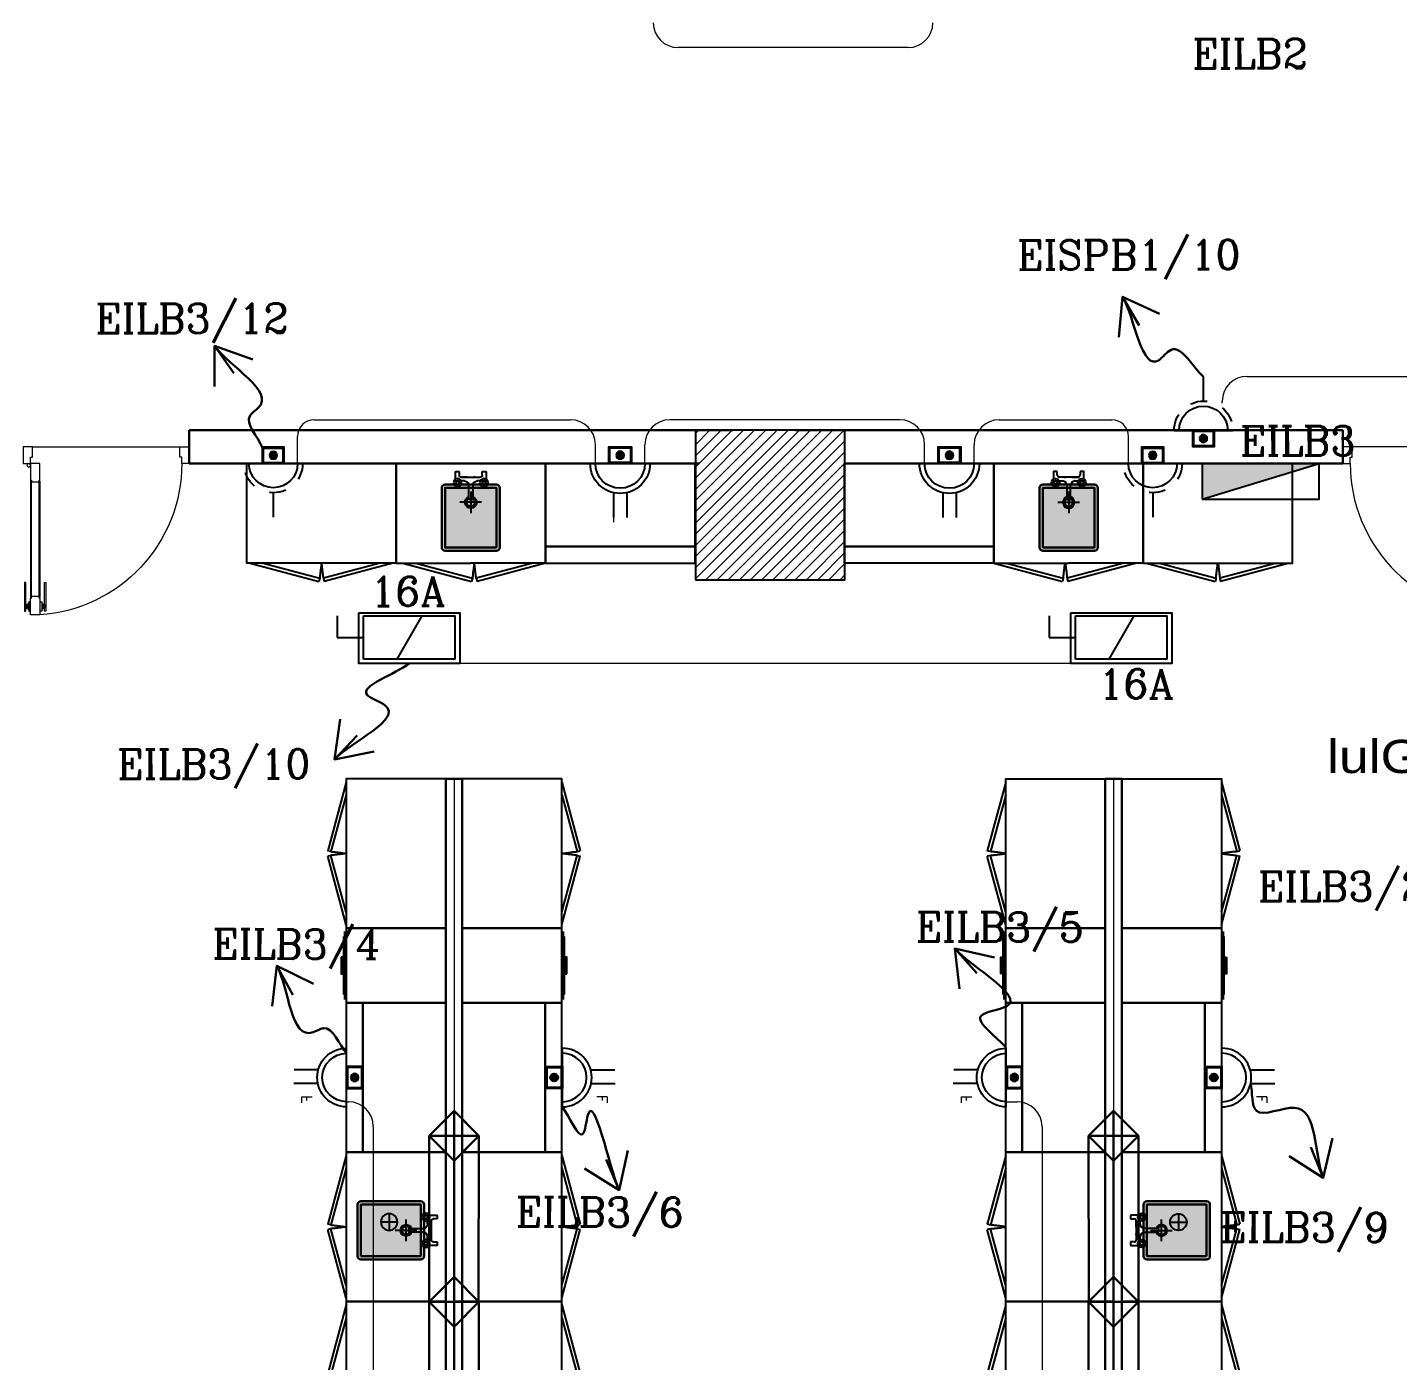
# Model space of a CAD drawing. Extents: x 1315 to 1416, y 473 to 837.
# Drawn here: x 1369.21 to 1377.47, y 519.91 to 527.94 of the extents above; entities that cross this region are included whole.
import ezdxf

# ---------------------------------------------------------------- set-up
doc = ezdxf.new("R2010")
doc.units = 0
doc.header["$MEASUREMENT"] = 0
doc.linetypes.add('ACAD_ISO02W100', pattern=[15, 12, -3])
doc.linetypes.add('DASHED', pattern=[19.05, 12.7, -6.35])
doc.layers.get('0').update_dxf_attribs({"color": 252, "linetype": 'CONTINUOUS', "lineweight": 30})
for name, color, linetype in [('-FUR', 252, 'CONTINUOUS'), ('E-SOCKETS', 6, 'CONTINUOUS'), ('E-WIRING', 3, 'CONTINUOUS'), ('ELE', 2, 'CONTINUOUS'), ('LAYER8', 252, 'CONTINUOUS'), ('SAN', 252, 'CONTINUOUS'), ('WIRING', 4, 'CONTINUOUS')]:
    doc.layers.add(name, color=color, linetype=linetype)
for name, color, linetype, lineweight in [('Column', 252, 'CONTINUOUS', 25), ('DOOR', 252, 'CONTINUOUS', 9), ('elev', 252, 'CONTINUOUS', 9), ('hatch', 252, 'CONTINUOUS', 9), ('text', 252, 'CONTINUOUS', 15), ('Wall', 252, 'CONTINUOUS', 30), ('WIRRING', 3, 'CONTINUOUS', 5)]:
    doc.layers.add(name, color=color, linetype=linetype, lineweight=lineweight)
doc.styles.add('ARIAL', font='arial.ttf')
doc.styles.add('E80', font='romanc.shx')
doc.styles.add('SOSA2', font='SOSA.shx', dxfattribs={"width": 0.8})
doc.dimstyles.new('DIM-100-IN', dxfattribs={"dimtxt": 0.22, "dimasz": 0.1, "dimexe": 0.15, "dimexo": 0.15, "dimgap": 0, "dimtad": 0, "dimrnd": 0.05, "dimzin": 1, "dimdsep": 46, "dimtxsty": 'ARIAL', "dimblk": 'DOT', "dimcen": 0.2, "dimclrd": 256, "dimclre": 256, "dimclrt": 23, "dimadec": 0, "dimazin": 0, "dimtfac": 1, "dimtmove": 2, "dimatfit": 2, "dimldrblk": 'OPEN90', "dimfxl": 0.15, "dimfxlon": 1, "dimtolj": 1, "dimtzin": 0, "dimlwe": -1, "dimarcsym": 0})

# ---------------------------------------------------------------- blocks, each defined once
blk = doc.blocks.new('d3')
at = {"layer": 'DOOR'}
for p, q in [((45.6622, -61.5054), (45.6622, -60.8055)), ((45.6672, -60.8055), (45.6672, -61.5054)), ((45.7138, -60.8055), (45.7138, -61.5054)), ((45.7188, -61.5054), (45.7188, -60.8055)), ((45.6738, -61.711), (46.5627, -61.711))]:
    blk.add_line(p, q, dxfattribs=at)
for points in [[(45.6343, -60.8945), (45.6263, -60.8945), (45.6263, -60.7222), (45.6343, -60.7222)], [(45.6461, -60.74), (45.6396, -60.74), (45.6396, -60.7602), (45.6461, -60.7602)], [(45.6672, -60.8), (45.6672, -60.8111), (45.7138, -60.8111), (45.7138, -60.8), (45.7183, -60.8), (45.7183, -60.7), (45.7183, -60.7), (45.6627, -60.7), (45.6627, -60.8)], [(45.7349, -60.74), (45.7414, -60.74), (45.7414, -60.7602), (45.7349, -60.7602)], [(45.7466, -60.8945), (45.7547, -60.8945), (45.7547, -60.7222), (45.7466, -60.7222)], [(45.6672, -61.511), (45.6672, -61.4999), (45.7138, -61.4999), (45.7138, -61.511), (45.7183, -61.511), (45.7183, -61.611), (45.7183, -61.611), (45.6627, -61.611), (45.6627, -61.511)], [(45.6183, -61.711), (45.6183, -61.611), (45.6627, -61.611), (45.6627, -61.6489), (45.6738, -61.6489), (45.6738, -61.711)], [(46.6183, -61.711), (46.6183, -61.611), (46.5737, -61.611), (46.5737, -61.6489), (46.5626, -61.6489), (46.5627, -61.711)]]:
    blk.add_lwpolyline(points, close=True, dxfattribs=at)
for points in [[(45.6343, -60.7403, -1), (45.6396, -60.7403), (45.6396, -60.7403), (45.6396, -60.7599), (45.6396, -60.7599, -1), (45.6343, -60.7599), (45.6343, -60.7599)], [(45.7466, -60.7403, 1), (45.7414, -60.7403), (45.7414, -60.7403), (45.7414, -60.7599), (45.7414, -60.7599, 1), (45.7466, -60.7599), (45.7466, -60.7599)], [(45.6672, -60.8105), (45.6672, -60.8105, -1), (45.6672, -60.8006)], [(45.7138, -60.8105), (45.7138, -60.8105, 1), (45.7138, -60.8006)], [(45.6672, -61.5005), (45.6672, -61.5005, 1), (45.6672, -61.5104)], [(45.7138, -61.5005), (45.7138, -61.5005, -1), (45.7138, -61.5104)]]:
    blk.add_lwpolyline(points, format="xyb", close=True, dxfattribs=at)
for points in [[(45.6516, -60.7674), (45.6461, -60.7674), (45.6461, -60.7329), (45.6516, -60.7329)], [(45.6627, -60.7778), (45.6516, -60.7778), (45.6516, -60.7222), (45.6627, -60.7222)], [(45.7183, -60.7778), (45.7294, -60.7778), (45.7294, -60.7222), (45.7183, -60.7222)], [(45.7294, -60.7674), (45.7349, -60.7674), (45.7349, -60.7329), (45.7294, -60.7329)]]:
    blk.add_lwpolyline(points, dxfattribs=at)
blk.add_circle((45.6516, -61.5999), 0.0111, dxfattribs=at)
blk.add_arc((45.6609, -61.611), 0.9128, 360, 86.39768, dxfattribs=at)
blk = doc.blocks.new('YY5Y5')
at = {"layer": 'SAN', "color": 1}
for p, q in [((433.83, 542.04), (433.83, 538.56)), ((435.73, 542.41), (434.2, 542.41)), ((435.73, 540.55), (435.73, 542.41)), ((446.18, 539.55), (436.73, 539.55)), ((443.04, 539.55), (446.16, 539.55)), ((447.16, 542.41), (447.16, 540.55)), ((448.69, 542.41), (447.16, 542.41)), ((449.07, 538.56), (449.07, 542.04)), ((434.16, 537.56), (433.7, 538.02)), ((434.16, 536.15), (433.7, 535.69)), ((435.58, 537.56), (436.04, 538.02)), ((435.58, 536.15), (436.04, 535.69)), ((436.72, 537.65), (438.25, 537.65)), ((440.5, 535.4), (440.5, 528.74)), ((442.4, 528.74), (442.4, 535.4)), ((444.65, 537.65), (446.18, 537.65)), ((447.32, 537.56), (446.86, 538.02)), ((447.32, 536.15), (446.86, 535.69)), ((448.74, 537.56), (449.2, 538.02)), ((448.74, 536.15), (449.2, 535.69)), ((440.87, 528.36), (442.03, 528.36))]:
    blk.add_line(p, q, dxfattribs=at)
at = {"layer": 'SAN', "color": 1, "linetype": 'Continuous'}
blk.add_line((439.23, 539.55), (439.86, 539.55), dxfattribs=at)
at = {"layer": 'SAN', "color": 2, "linetype": 'DASHED'}
for points in [[(441.45, 532.42), (441.45, 521.63)], [(436.06, 527.03), (446.84, 527.03)]]:
    blk.add_lwpolyline(points, dxfattribs=at)
at = {"layer": 'SAN', "color": 1}
for centre, radius in [((434.87, 536.85), 2), ((434.87, 536.85), 1), ((434.87, 536.85), 0.8), ((448.03, 536.85), 2), ((448.03, 536.85), 1), ((448.03, 536.85), 0.8)]:
    blk.add_circle(centre, radius, dxfattribs=at)
for centre, radius, start, end in [((434.2, 542.04), 0.375, 90, 180), ((436.73, 540.55), 1, 180, 270), ((446.16, 540.55), 1, 270, 0), ((448.69, 542.04), 0.375, 0, 90), ((438.25, 535.4), 2.25, 0, 90), ((444.65, 535.4), 2.25, 90, 180), ((441.45, 527.03), 2.86, 109.43194, 70.56806), ((441.45, 527.03), 2.08, 117.27647, 62.72353), ((440.87, 528.74), 0.375, 180, 270), ((442.03, 528.74), 0.375, 270, 360)]:
    blk.add_arc(centre, radius, start, end, dxfattribs=at)
blk = doc.blocks.new('fd')
at = {"layer": '-FUR'}
h = blk.add_hatch(color=254, dxfattribs=at)
h.paths.add_polyline_path([(1322.6636, 576.6994), (1322.3536, 576.6994), (1322.3536, 577.0594), (1322.6636, 577.0594)], flags=16)
edge = h.paths.add_edge_path()
edge.add_line((1322.6636, 576.6794), (1322.3536, 576.6794))
edge.add_arc((1322.3536, 576.6994), 0.02, 180, 270, ccw=False)
edge.add_line((1322.3336, 576.6994), (1322.3336, 577.0594))
edge.add_arc((1322.3536, 577.0594), 0.02, 90, 180, ccw=False)
edge.add_line((1322.3536, 577.0794), (1322.6636, 577.0794))
edge.add_arc((1322.6636, 577.0594), 0.02, 0, 90, ccw=False)
edge.add_line((1322.6836, 577.0594), (1322.6836, 576.6994))
edge.add_arc((1322.6636, 576.6994), 0.02, -90, 0, ccw=False)
blk.add_hatch(color=253, dxfattribs=at).paths.add_polyline_path([(1322.6636, 577.0594), (1322.6636, 576.6994), (1322.3536, 576.6994), (1322.3536, 577.0594)])
h = blk.add_hatch(color=251, dxfattribs=at)
h.paths.add_polyline_path([(1322.6337, 577.0294), (1322.6636, 577.0594), (1322.6636, 576.6994), (1322.6336, 576.7294)])
h.paths.add_polyline_path([(1322.6336, 576.7294), (1322.6636, 576.6994), (1322.3536, 576.6994), (1322.3836, 576.7294)])
h = blk.add_hatch(color=252, dxfattribs=at)
h.paths.add_polyline_path([(1322.3836, 577.0294), (1322.3536, 577.0594), (1322.6636, 577.0594), (1322.6337, 577.0294)])
h.paths.add_polyline_path([(1322.3836, 576.7294), (1322.3536, 576.6994), (1322.3536, 577.0594), (1322.3836, 577.0294)])
for p, q in [((1322.4784, 577.2056), (1322.0597, 577.2056)), ((1322.4784, 577.2056), (1322.9597, 577.2056)), ((1322.0597, 576.6056), (1322.5097, 576.6056)), ((1322.9597, 576.6056), (1322.5097, 576.6056))]:
    blk.add_line(p, q, dxfattribs=at)
at = {"layer": '-FUR', "linetype": 'ACAD_ISO02W100'}
for p, q in [((1322.0597, 577.2056), (1322.5097, 577.2056)), ((1322.9597, 577.2056), (1322.5097, 577.2056)), ((1322.0997, 576.6056), (1322.5133, 576.4948)), ((1322.177, 576.6056), (1322.5185, 576.5141)), ((1322.8824, 576.6056), (1322.541, 576.5141)), ((1322.9597, 576.6056), (1322.5462, 576.4948)), ((1322.5185, 576.5141), (1322.5133, 576.4948)), ((1322.541, 576.5141), (1322.5462, 576.4948))]:
    blk.add_line(p, q, dxfattribs=at)
for centre, start, end in [((1324.045, 576.3727), 171.26112, 174.70691), ((1321.0144, 576.3727), 5.29309, 8.73888)]:
    blk.add_arc(centre, 1.5331, start, end, dxfattribs=at)
for p, q in [((1322.0597, 577.2056), (1322.0597, 576.6056)), ((1322.9597, 577.2056), (1322.9597, 576.6056))]:
    blk.add_line(p, q)
blk.add_lwpolyline([(1322.6636, 576.6794), (1322.3536, 576.6794, -0.414214), (1322.3336, 576.6994), (1322.3336, 577.0594, -0.414214), (1322.3536, 577.0794), (1322.6636, 577.0794, -0.414214), (1322.6836, 577.0594), (1322.6836, 576.6994, -0.414214)], format="xyb", close=True)
blk.add_lwpolyline([(1322.6636, 576.6794), (1322.3536, 576.6794, -0.414214), (1322.3336, 576.6994), (1322.3336, 577.0594, -0.414214), (1322.3536, 577.0794), (1322.6636, 577.0794, -0.414214), (1322.6836, 577.0594), (1322.6836, 576.6994, -0.414214)], format="xyb", close=True)
blk.add_lwpolyline([(1322.6636, 576.6994), (1322.3536, 576.6994), (1322.3536, 577.0594), (1322.6636, 577.0594)], close=True)
at = {"extrusion": (0, 0, -1), "xscale": 0.0121000000000322, "yscale": 0.0121000000000322, "zscale": -0.0121}
blk.add_blockref('YY5Y5', (-1327.8502, 570.5947), dxfattribs=at)
blk = doc.blocks.new('juy')
blk.add_line((1322.9597, 577.2056), (1322.9597, 576.6056))
blk.add_blockref('fd', (0, 0))
blk = doc.blocks.new('5')
at = {"layer": '-FUR', "linetype": 'ACAD_ISO02W100'}
for p, q in [((41999.7885, -66320.4478), (42000.6885, -66320.4478)), ((41999.8085, -66321.0478), (42000.2221, -66321.1587)), ((41999.8858, -66321.0478), (42000.2273, -66321.1393)), ((42000.5913, -66321.0478), (42000.2498, -66321.1393)), ((42000.6685, -66321.0478), (42000.255, -66321.1587)), ((42000.2273, -66321.1393), (42000.2221, -66321.1587)), ((42000.2498, -66321.1393), (42000.255, -66321.1587))]:
    blk.add_line(p, q, dxfattribs=at)
at = {"layer": '-FUR'}
blk.add_lwpolyline([(41999.7885, -66320.4478), (42000.6885, -66320.4478), (42000.6885, -66321.0478), (41999.7885, -66321.0478)], close=True, dxfattribs=at)
at = {"layer": '-FUR', "linetype": 'ACAD_ISO02W100'}
for centre, start, end in [((42001.7538, -66321.2808), 171.26112, 174.70691), ((41998.7233, -66321.2808), 5.29309, 8.73888)]:
    blk.add_arc(centre, 1.5331, start, end, dxfattribs=at)
blk = doc.blocks.new('ba7es')
at = {"layer": '-FUR', "linetype": 'ACAD_ISO02W100'}
blk.add_line((1323.8895, 576.6578), (1322.9895, 576.6578), dxfattribs=at)
for p, q in [((1323.8895, 577.2578), (1322.9895, 577.2578)), ((1322.9895, 577.2578), (1322.9895, 576.6578)), ((1323.8895, 576.6578), (1323.8895, 577.2578)), ((1322.9895, 576.6578), (1322.9895, 576.7578)), ((1322.9895, 576.7578), (1323.8895, 576.7578))]:
    blk.add_line(p, q)
blk = doc.blocks.new('3')
at = {"layer": '-FUR', "linetype": 'ACAD_ISO02W100'}
blk.add_line((41990.0194, -66320.4802), (41990.4694, -66320.4802), dxfattribs=at)
at = {"layer": '-FUR'}
for p, q in [((41990.0394, -66321.0902), (41990.4494, -66321.0902)), ((41990.0694, -66321.0952), (41990.4194, -66321.0952))]:
    blk.add_line(p, q, dxfattribs=at)
blk.add_lwpolyline([(41990.0194, -66321.0802), (41990.4694, -66321.0802), (41990.4694, -66320.4802), (41990.0194, -66320.4802)], close=True, dxfattribs=at)
at = {"layer": '-FUR', "color": 1}
blk.add_lwpolyline([(41990.1944, -66321.1102), (41990.2944, -66321.1102), (41990.2944, -66321.1002), (41990.1944, -66321.1002)], close=True, dxfattribs=at)
blk = doc.blocks.new('vfd')
at = {"layer": '-FUR'}
h = blk.add_hatch(color=254, dxfattribs=at)
h.paths.add_polyline_path([(1316.635, 565.8296), (1316.635, 566.1396), (1316.275, 566.1396), (1316.275, 565.8296)], flags=16)
edge = h.paths.add_edge_path()
edge.add_line((1316.655, 565.8296), (1316.655, 566.1396))
edge.add_ellipse((1316.635, 566.1396), major_axis=(-0.0141, -0.0141), ratio=1, start_angle=135, end_angle=225)
edge.add_line((1316.635, 566.1596), (1316.275, 566.1596))
edge.add_ellipse((1316.275, 566.1396), major_axis=(-0.0141, -0.0141), ratio=1, start_angle=225, end_angle=315)
edge.add_line((1316.255, 566.1396), (1316.255, 565.8296))
edge.add_ellipse((1316.275, 565.8296), major_axis=(0.0141, -0.0141), ratio=1, start_angle=225, end_angle=315)
edge.add_line((1316.275, 565.8096), (1316.635, 565.8096))
edge.add_ellipse((1316.635, 565.8296), major_axis=(0.0141, -0.0141), ratio=1, start_angle=-45, end_angle=45)
blk.add_hatch(color=253, dxfattribs=at).paths.add_polyline_path([(1316.275, 565.8296), (1316.635, 565.8296), (1316.635, 566.1396), (1316.275, 566.1396)])
h = blk.add_hatch(color=251, dxfattribs=at)
h.paths.add_polyline_path([(1316.305, 565.8596), (1316.275, 565.8296), (1316.635, 565.8296), (1316.605, 565.8596)])
h.paths.add_polyline_path([(1316.605, 565.8596), (1316.635, 565.8296), (1316.635, 566.1396), (1316.605, 566.1096)])
h = blk.add_hatch(color=252, dxfattribs=at)
h.paths.add_polyline_path([(1316.305, 566.1096), (1316.275, 566.1396), (1316.275, 565.8296), (1316.305, 565.8596)])
h.paths.add_polyline_path([(1316.605, 566.1096), (1316.635, 566.1396), (1316.275, 566.1396), (1316.305, 566.1096)])
blk.add_lwpolyline([(1316.655, 565.8296), (1316.655, 566.1396, 0.414214), (1316.635, 566.1596), (1316.275, 566.1596, 0.414214), (1316.255, 566.1396), (1316.255, 565.8296, 0.414214), (1316.275, 565.8096), (1316.635, 565.8096, 0.414214)], format="xyb", close=True)
blk.add_lwpolyline([(1316.655, 565.8296), (1316.655, 566.1396, 0.414214), (1316.635, 566.1596), (1316.275, 566.1596, 0.414214), (1316.255, 566.1396), (1316.255, 565.8296, 0.414214), (1316.275, 565.8096), (1316.635, 565.8096, 0.414214)], format="xyb", close=True)
blk.add_lwpolyline([(1316.635, 565.8296), (1316.635, 566.1396), (1316.275, 566.1396), (1316.275, 565.8296)], close=True)
at = {"layer": 'LAYER8'}
for p, q in [((1316.415, 566.0346), (1316.515, 566.0346)), ((1316.465, 566.0846), (1316.465, 565.9846))]:
    blk.add_line(p, q, dxfattribs=at)
blk.add_circle((1316.465, 566.0346), 0.05, dxfattribs=at)
at = {"xscale": 0.0121, "yscale": 0.0121, "zscale": 0.0121, "rotation": 89.99999999999997}
blk.add_blockref('YY5Y5', (1322.7397, 560.6431), dxfattribs=at)
blk = doc.blocks.new('LAB 2')
h = blk.add_hatch(color=251)
h.set_gradient(color1=(255, 191, 127), color2=(255, 181, 107), one_color=1, tint=0.71)
edge = h.paths.add_edge_path(flags=16)
edge.add_line((998.1443, 453.3707), (998.4543, 453.3707))
edge.add_arc((998.4543, 453.3907), 0.02, 270, 360)
edge.add_line((998.4743, 453.3907), (998.4743, 453.7507))
edge.add_arc((998.4543, 453.7507), 0.02, 360, 450)
edge.add_line((998.4543, 453.7707), (998.1443, 453.7707))
edge.add_arc((998.1443, 453.7507), 0.02, 450, 540)
edge.add_line((998.1243, 453.7507), (998.1243, 453.3907))
edge.add_arc((998.1443, 453.3907), 0.02, 540, 630)
edge = h.paths.add_edge_path()
edge.add_arc((998.3789, 453.7819), 0.0242, 180, 540, ccw=False)
edge = h.paths.add_edge_path(flags=16)
edge.add_arc((998.3789, 453.7819), 0.0121, 180, 540, ccw=False)
edge = h.paths.add_edge_path(flags=16)
edge.add_arc((998.3789, 453.7819), 0.00968, 180, 540, ccw=False)
edge = h.paths.add_edge_path(flags=16)
edge.add_line((998.3875, 453.7733), (998.393, 453.7678))
edge = h.paths.add_edge_path(flags=16)
edge.add_line((998.3875, 453.7904), (998.393, 453.796))
edge = h.paths.add_edge_path(flags=16)
edge.add_line((998.3704, 453.7733), (998.3648, 453.7678))
edge = h.paths.add_edge_path(flags=16)
edge.add_line((998.3704, 453.7904), (998.3648, 453.796))
h = blk.add_hatch(color=251)
h.set_gradient(color1=(255, 191, 127), color2=(255, 181, 107), one_color=1, tint=0.71)
edge = h.paths.add_edge_path(flags=16)
edge.add_line((998.1443, 453.3707), (998.4543, 453.3707))
edge.add_arc((998.4543, 453.3907), 0.02, 270, 360)
edge.add_line((998.4743, 453.3907), (998.4743, 453.7507))
edge.add_arc((998.4543, 453.7507), 0.02, 360, 450)
edge.add_line((998.4543, 453.7707), (998.1443, 453.7707))
edge.add_arc((998.1443, 453.7507), 0.02, 450, 540)
edge.add_line((998.1243, 453.7507), (998.1243, 453.3907))
edge.add_arc((998.1443, 453.3907), 0.02, 540, 630)
edge = h.paths.add_edge_path()
edge.add_arc((998.2197, 453.7819), 0.0242, 180, 540, ccw=False)
edge = h.paths.add_edge_path(flags=16)
edge.add_arc((998.2197, 453.7819), 0.0121, 180, 540, ccw=False)
edge = h.paths.add_edge_path(flags=16)
edge.add_arc((998.2197, 453.7819), 0.00968, 180, 540, ccw=False)
edge = h.paths.add_edge_path(flags=16)
edge.add_line((998.2282, 453.7733), (998.2338, 453.7678))
edge = h.paths.add_edge_path(flags=16)
edge.add_line((998.2282, 453.7904), (998.2338, 453.796))
edge = h.paths.add_edge_path(flags=16)
edge.add_line((998.2111, 453.7733), (998.2056, 453.7678))
edge = h.paths.add_edge_path(flags=16)
edge.add_line((998.2111, 453.7904), (998.2056, 453.796))
h = blk.add_hatch(color=251)
h.set_gradient(color1=(255, 191, 127), color2=(255, 181, 107), one_color=1, tint=0.71)
h.paths.add_polyline_path([(998.1443, 453.3907), (998.4543, 453.3907), (998.4543, 453.7507), (998.1443, 453.7507)], flags=0)
edge = h.paths.add_edge_path(flags=17)
edge.add_line((998.1443, 453.3707), (998.4543, 453.3707))
edge.add_arc((998.4543, 453.3907), 0.02, 270, 360)
edge.add_line((998.4743, 453.3907), (998.4743, 453.7507))
edge.add_arc((998.4543, 453.7507), 0.02, 360, 450)
edge.add_line((998.4543, 453.7707), (998.1443, 453.7707))
edge.add_arc((998.1443, 453.7507), 0.02, 450, 540)
edge.add_line((998.1243, 453.7507), (998.1243, 453.3907))
edge.add_arc((998.1443, 453.3907), 0.02, 540, 630)
edge = h.paths.add_edge_path(flags=0)
edge.add_line((998.3108, 453.6836), (998.3108, 453.7643))
edge = h.paths.add_edge_path(flags=0)
edge.add_line((998.2878, 453.7643), (998.2878, 453.6836))
edge = h.paths.add_edge_path(flags=0)
edge.add_line((998.2993, 453.7282), (998.2993, 453.5977))
edge = h.paths.add_edge_path(flags=0)
edge.add_line((998.234, 453.663), (998.3646, 453.663))
edge = h.paths.add_edge_path(flags=0)
edge.add_arc((998.2993, 453.663), 0.0346, 109.43194, 430.56806, ccw=False)
edge = h.paths.add_edge_path(flags=0)
edge.add_arc((998.2993, 453.663), 0.0251, 117.27647, 422.72353, ccw=False)
edge = h.paths.add_edge_path(flags=0)
edge.add_arc((998.3063, 453.6836), 0.00454, 270, 360, ccw=False)
edge = h.paths.add_edge_path(flags=0)
edge.add_arc((998.2923, 453.6836), 0.00454, 180, 270, ccw=False)
edge = h.paths.add_edge_path(flags=0)
edge.add_line((998.2923, 453.6791), (998.3063, 453.6791))
edge = h.paths.add_edge_path(flags=16)
edge.add_arc((998.3789, 453.7819), 0.0121, 180, 540, ccw=False)
edge = h.paths.add_edge_path(flags=16)
edge.add_line((998.2282, 453.7733), (998.2338, 453.7678))
edge = h.paths.add_edge_path(flags=16)
edge.add_line((998.2111, 453.7733), (998.2056, 453.7678))
edge = h.paths.add_edge_path(flags=16)
edge.add_line((998.3875, 453.7733), (998.393, 453.7678))
edge = h.paths.add_edge_path(flags=16)
edge.add_line((998.3704, 453.7733), (998.3648, 453.7678))
h = blk.add_hatch(color=251)
h.set_gradient(color1=(255, 191, 127), color2=(255, 181, 107), one_color=1, tint=0.71)
edge = h.paths.add_edge_path(flags=17)
edge.add_line((998.1443, 453.3707), (998.4543, 453.3707))
edge.add_arc((998.4543, 453.3907), 0.02, 270, 360)
edge.add_line((998.4743, 453.3907), (998.4743, 453.7507))
edge.add_arc((998.4543, 453.7507), 0.02, 360, 450)
edge.add_line((998.4543, 453.7707), (998.1443, 453.7707))
edge.add_arc((998.1443, 453.7507), 0.02, 450, 540)
edge.add_line((998.1243, 453.7507), (998.1243, 453.3907))
edge.add_arc((998.1443, 453.3907), 0.02, 540, 630)
h.paths.add_polyline_path([(998.1443, 453.3907), (998.4543, 453.3907), (998.4543, 453.7507), (998.1443, 453.7507)], flags=0)
edge = h.paths.add_edge_path(flags=0)
edge.add_line((998.3108, 453.6836), (998.3108, 453.7643))
edge = h.paths.add_edge_path(flags=0)
edge.add_line((998.2878, 453.7643), (998.2878, 453.6836))
edge = h.paths.add_edge_path(flags=0)
edge.add_line((998.2993, 453.7282), (998.2993, 453.5977))
edge = h.paths.add_edge_path(flags=0)
edge.add_line((998.234, 453.663), (998.3646, 453.663))
edge = h.paths.add_edge_path(flags=0)
edge.add_arc((998.2993, 453.663), 0.0346, 109.43194, 430.56806, ccw=False)
edge = h.paths.add_edge_path(flags=0)
edge.add_arc((998.2993, 453.663), 0.0251, 117.27647, 422.72353, ccw=False)
edge = h.paths.add_edge_path(flags=0)
edge.add_arc((998.3063, 453.6836), 0.00454, 270, 360, ccw=False)
edge = h.paths.add_edge_path(flags=0)
edge.add_arc((998.2923, 453.6836), 0.00454, 180, 270, ccw=False)
edge = h.paths.add_edge_path(flags=0)
edge.add_line((998.2923, 453.6791), (998.3063, 453.6791))
edge = h.paths.add_edge_path(flags=16)
edge.add_arc((998.3789, 453.7819), 0.0121, 180, 540, ccw=False)
edge = h.paths.add_edge_path(flags=16)
edge.add_line((998.2282, 453.7733), (998.2338, 453.7678))
edge = h.paths.add_edge_path(flags=16)
edge.add_line((998.2111, 453.7733), (998.2056, 453.7678))
edge = h.paths.add_edge_path(flags=16)
edge.add_line((998.3875, 453.7733), (998.393, 453.7678))
edge = h.paths.add_edge_path(flags=16)
edge.add_line((998.3704, 453.7733), (998.3648, 453.7678))
h = blk.add_hatch(color=251)
h.set_gradient(color1=(255, 191, 127), color2=(255, 181, 107), one_color=1, tint=0.71)
edge = h.paths.add_edge_path(flags=16)
edge.add_line((998.1443, 453.3707), (998.4543, 453.3707))
edge.add_arc((998.4543, 453.3907), 0.02, 270, 360)
edge.add_line((998.4743, 453.3907), (998.4743, 453.7507))
edge.add_arc((998.4543, 453.7507), 0.02, 360, 450)
edge.add_line((998.4543, 453.7707), (998.1443, 453.7707))
edge.add_arc((998.1443, 453.7507), 0.02, 450, 540)
edge.add_line((998.1243, 453.7507), (998.1243, 453.3907))
edge.add_arc((998.1443, 453.3907), 0.02, 540, 630)
h.paths.add_polyline_path([(998.1443, 453.3907), (998.4543, 453.3907), (998.4543, 453.7507), (998.1443, 453.7507)], flags=0)
edge = h.paths.add_edge_path(flags=17)
edge.add_line((998.1443, 453.3707), (998.4543, 453.3707))
edge.add_arc((998.4543, 453.3907), 0.02, 270, 360)
edge.add_line((998.4743, 453.3907), (998.4743, 453.7507))
edge.add_arc((998.4543, 453.7507), 0.02, 360, 450)
edge.add_line((998.4543, 453.7707), (998.1443, 453.7707))
edge.add_arc((998.1443, 453.7507), 0.02, 450, 540)
edge.add_line((998.1243, 453.7507), (998.1243, 453.3907))
edge.add_arc((998.1443, 453.3907), 0.02, 540, 630)
edge = h.paths.add_edge_path(flags=0)
edge.add_line((998.3108, 453.6836), (998.3108, 453.7643))
edge = h.paths.add_edge_path(flags=0)
edge.add_line((998.2878, 453.7643), (998.2878, 453.6836))
edge = h.paths.add_edge_path(flags=0)
edge.add_line((998.2993, 453.7282), (998.2993, 453.5977))
edge = h.paths.add_edge_path(flags=0)
edge.add_line((998.234, 453.663), (998.3646, 453.663))
edge = h.paths.add_edge_path(flags=0)
edge.add_arc((998.2993, 453.663), 0.0346, 109.43194, 430.56806, ccw=False)
edge = h.paths.add_edge_path(flags=0)
edge.add_arc((998.2993, 453.663), 0.0251, 117.27647, 422.72353, ccw=False)
edge = h.paths.add_edge_path(flags=0)
edge.add_arc((998.3063, 453.6836), 0.00454, 270, 360, ccw=False)
edge = h.paths.add_edge_path(flags=0)
edge.add_arc((998.2923, 453.6836), 0.00454, 180, 270, ccw=False)
edge = h.paths.add_edge_path(flags=0)
edge.add_line((998.2923, 453.6791), (998.3063, 453.6791))
edge = h.paths.add_edge_path(flags=16)
edge.add_arc((998.2197, 453.7819), 0.0121, 180, 540, ccw=False)
edge = h.paths.add_edge_path(flags=16)
edge.add_arc((998.3789, 453.7819), 0.0121, 180, 540, ccw=False)
edge = h.paths.add_edge_path(flags=16)
edge.add_line((998.2282, 453.7733), (998.2338, 453.7678))
edge = h.paths.add_edge_path(flags=16)
edge.add_line((998.2111, 453.7733), (998.2056, 453.7678))
edge = h.paths.add_edge_path(flags=16)
edge.add_line((998.3875, 453.7733), (998.393, 453.7678))
edge = h.paths.add_edge_path(flags=16)
edge.add_line((998.3704, 453.7733), (998.3648, 453.7678))
h = blk.add_hatch(color=251)
h.set_gradient(color1=(255, 191, 127), color2=(255, 181, 107), one_color=1, tint=0.71)
edge = h.paths.add_edge_path(flags=16)
edge.add_line((998.1443, 453.3707), (998.4543, 453.3707))
edge.add_arc((998.4543, 453.3907), 0.02, 270, 360)
edge.add_line((998.4743, 453.3907), (998.4743, 453.7507))
edge.add_arc((998.4543, 453.7507), 0.02, 360, 450)
edge.add_line((998.4543, 453.7707), (998.1443, 453.7707))
edge.add_arc((998.1443, 453.7507), 0.02, 450, 540)
edge.add_line((998.1243, 453.7507), (998.1243, 453.3907))
edge.add_arc((998.1443, 453.3907), 0.02, 540, 630)
edge = h.paths.add_edge_path(flags=0)
edge.add_line((998.3108, 453.6836), (998.3108, 453.7643))
edge = h.paths.add_edge_path()
edge.add_arc((998.338, 453.7643), 0.0272, 450, 540, ccw=False)
h = blk.add_hatch(color=251)
h.set_gradient(color1=(255, 191, 127), color2=(255, 181, 107), one_color=1, tint=0.71)
edge = h.paths.add_edge_path(flags=16)
edge.add_line((998.1443, 453.3707), (998.4543, 453.3707))
edge.add_arc((998.4543, 453.3907), 0.02, 270, 360)
edge.add_line((998.4743, 453.3907), (998.4743, 453.7507))
edge.add_arc((998.4543, 453.7507), 0.02, 360, 450)
edge.add_line((998.4543, 453.7707), (998.1443, 453.7707))
edge.add_arc((998.1443, 453.7507), 0.02, 450, 540)
edge.add_line((998.1243, 453.7507), (998.1243, 453.3907))
edge.add_arc((998.1443, 453.3907), 0.02, 540, 630)
edge = h.paths.add_edge_path(flags=0)
edge.add_line((998.2878, 453.7643), (998.2878, 453.6836))
edge = h.paths.add_edge_path()
edge.add_arc((998.2605, 453.7643), 0.0272, 360, 450, ccw=False)
at = {"color": 251}
for p, q in [((994.5461, 451.9968), (994.6461, 451.9968)), ((994.5461, 451.9968), (994.5461, 447.3948)), ((994.6461, 447.3952), (994.6461, 451.9968)), ((998.6199, 451.9968), (998.5199, 451.9968)), ((998.5199, 447.3952), (998.5199, 451.9968)), ((998.6199, 451.9968), (998.6199, 447.3948)), ((994.5963, 449.995), (994.4463, 449.845)), ((994.5963, 449.995), (994.4463, 449.845)), ((994.7463, 449.845), (994.5963, 449.995)), ((994.5963, 449.845), (994.5963, 449.995)), ((994.7463, 449.845), (994.5963, 449.995)), ((998.4196, 449.845), (998.5696, 449.995)), ((998.4196, 449.845), (998.5696, 449.995)), ((998.5696, 449.995), (998.7196, 449.845)), ((998.5696, 449.845), (998.5696, 449.995)), ((998.5696, 449.995), (998.7196, 449.845)), ((994.4463, 449.845), (994.5461, 449.9448)), ((994.6461, 449.9452), (994.7463, 449.845)), ((998.5199, 449.9452), (998.4196, 449.845)), ((998.7196, 449.845), (998.6199, 449.9448)), ((994.4463, 449.845), (994.7463, 449.845)), ((994.5963, 449.695), (994.4463, 449.845)), ((994.4463, 449.845), (994.7463, 449.845)), ((994.5963, 449.845), (994.4463, 449.845)), ((994.4463, 449.845), (994.5963, 449.845)), ((994.4463, 449.845), (994.7463, 449.845)), ((994.5963, 449.695), (994.4463, 449.845)), ((994.4463, 448.845), (994.4463, 449.845)), ((994.4463, 449.845), (994.7463, 449.845)), ((994.5461, 449.7452), (994.4463, 449.845)), ((994.7463, 449.845), (994.5963, 449.695)), ((994.5963, 448.995), (994.5963, 449.845)), ((994.5963, 449.845), (994.7463, 449.845)), ((994.5963, 449.845), (994.5963, 449.695)), ((994.7463, 449.845), (994.5963, 449.695)), ((994.6481, 449.7468), (994.7463, 449.845)), ((994.7463, 449.845), (994.7445, 448.8468)), ((998.7196, 449.845), (998.4196, 449.845)), ((998.7196, 449.845), (998.4196, 449.845)), ((998.4196, 449.845), (998.5696, 449.695)), ((998.5696, 449.845), (998.4196, 449.845)), ((998.7196, 449.845), (998.4196, 449.845)), ((998.4196, 449.845), (998.5696, 449.695)), ((998.7196, 449.845), (998.4196, 449.845)), ((998.4196, 449.845), (998.4214, 448.8468)), ((998.5179, 449.7468), (998.4196, 449.845)), ((998.5696, 449.695), (998.7196, 449.845)), ((998.5696, 448.995), (998.5696, 449.845)), ((998.5696, 449.845), (998.7196, 449.845)), ((998.7196, 449.845), (998.5696, 449.845)), ((998.5696, 449.845), (998.5696, 449.695)), ((998.5696, 449.695), (998.7196, 449.845)), ((998.6199, 449.7452), (998.7196, 449.845)), ((998.7196, 448.845), (998.7196, 449.845)), ((994.5963, 448.995), (994.4463, 448.845)), ((994.5963, 448.845), (994.5963, 448.995)), ((994.7463, 448.845), (994.5963, 448.995)), ((998.4196, 448.845), (998.5696, 448.995)), ((998.5696, 448.845), (998.5696, 448.995)), ((998.5696, 448.995), (998.7196, 448.845)), ((994.7463, 448.845), (994.4463, 448.845)), ((994.5963, 448.695), (994.4463, 448.845)), ((994.4463, 448.845), (994.7463, 448.845)), ((994.4463, 447.295), (994.4463, 448.845)), ((994.6461, 448.8468), (994.5961, 448.8468)), ((994.5963, 448.845), (994.5963, 448.695)), ((994.5963, 448.695), (994.7463, 448.845)), ((994.5963, 448.845), (994.5963, 447.145)), ((994.7463, 448.845), (994.7463, 447.295)), ((998.4196, 448.845), (998.7196, 448.845)), ((998.5696, 448.695), (998.4196, 448.845)), ((998.7196, 448.845), (998.4196, 448.845)), ((998.4196, 448.845), (998.4196, 447.295)), ((998.5199, 448.8468), (998.5699, 448.8468)), ((998.5696, 448.845), (998.5696, 448.695)), ((998.5696, 448.695), (998.7196, 448.845)), ((998.5696, 448.845), (998.5696, 447.145)), ((998.7196, 447.295), (998.7196, 448.845))]:
    blk.add_line(p, q, dxfattribs=at)
at = {"layer": 'elev', "color": 251, "linetype": 'Continuous'}
for p, q in [((994.0361, 451.9968), (995.1561, 451.9968)), ((994.5961, 451.9968), (994.5961, 446.3787)), ((999.1299, 451.9968), (998.0099, 451.9968)), ((998.5699, 451.9968), (998.5699, 446.3787))]:
    blk.add_line(p, q, dxfattribs=at)
at = {"color": 251}
for name, p in [('juy', (-327.8115, -123.3088)), ('ba7es', (-326.0413, -123.361)), ('vfd', (-317.5045, -116.7088))]:
    blk.add_blockref(name, p, dxfattribs=at)
at = {"color": 251, "xscale": -1}
for name, p in [('ba7es', (2319.0377, -123.361)), ('juy', (2320.8079, -123.3088)), ('vfd', (2310.6705, -116.7088))]:
    blk.add_blockref(name, p, dxfattribs=at)
for p, rotation in [((417.2883, -873.2427), 270), ((1571.9039, 1773.6363), 90)]:
    blk.add_blockref('ba7es', p, dxfattribs=dict(at, rotation=rotation))
at = {"color": 251}
for p, rotation in [((421.2621, 1773.6363), 270), ((1575.8777, -873.2427), 90)]:
    blk.add_blockref('ba7es', p, dxfattribs=dict(at, rotation=rotation))
at = {"layer": 'Wall', "color": 251, "lineweight": 20}
blk.add_blockref('5', (-41006.4403, 66774.3446), dxfattribs=at)
at = {"layer": 'Wall', "color": 251, "lineweight": 20, "xscale": -1}
blk.add_blockref('5', (42999.4368, 66774.3446), dxfattribs=at)
for name, p, rotation in [('5', (67314.9939, -41548.6917), 270), ('5', (-65325.8018, 42451.7853), 90), ('3', (67319.0001, -41539.3726), 270), ('3', (-65321.8603, 42441.1162), 90), ('5', (67314.9939, -41550.9417), 270), ('5', (-65325.8018, 42449.5353), 90), ('5', (67314.9939, -41551.8417), 270), ('5', (-65325.8018, 42448.6353), 90)]:
    blk.add_blockref(name, p, dxfattribs=dict(at, rotation=rotation))
at = {"layer": 'Wall', "color": 251, "lineweight": 20}
for name, p, rotation in [('5', (67318.9677, 42451.7853), 270), ('5', (-65321.828, -41548.6917), 90), ('3', (67315.0263, 42441.1162), 270), ('3', (-65325.8341, -41539.3726), 90), ('5', (67318.9677, 42449.5353), 270), ('5', (-65321.828, -41550.9417), 90), ('5', (67318.9677, 42448.6353), 270), ('5', (-65321.828, -41551.8417), 90)]:
    blk.add_blockref(name, p, dxfattribs=dict(at, rotation=rotation))
blk = doc.blocks.new('_Dot')
at = {"color": 0, "linetype": 'ByBlock', "lineweight": -2}
blk.add_line((-0.5, 0), (-1, 0), dxfattribs=at)
at = {"color": 0, "linetype": 'ByBlock', "const_width": 0.5}
blk.add_lwpolyline([(-0.25, 0, 1), (0.25, 0, 1)], format="xyb", close=True, dxfattribs=at)
blk = doc.blocks.new('220v wp')
at = {"layer": 'E-SOCKETS'}
blk.add_hatch(color=2, dxfattribs=at).paths.add_polyline_path([(384917, 119867, 1), (384851, 119867, 1)])
at = {"layer": 'E-SOCKETS', "color": 2}
for p, q in [((384884, 120186), (384884, 120393)), ((385134, 119936), (384634, 119936)), ((385126, 119936), (384642, 119936))]:
    blk.add_line(p, q, dxfattribs=at)
for points in [[(384789, 119936), (384978, 119936), (384978, 119798), (384789, 119798)], [(384798, 119927), (384969, 119927), (384969, 119807), (384798, 119807)]]:
    blk.add_lwpolyline(points, close=True, dxfattribs=at)
blk.add_circle((384884, 119867), 33.1, dxfattribs=at)
at = {"layer": 'E-SOCKETS', "color": 7, "linetype": 'DASHED'}
blk.add_arc((384884, 119936), 250, 0, 180, dxfattribs=at)
at = {"layer": 'E-SOCKETS', "color": 2}
blk.add_arc((384884, 119936), 207, 0, 180, dxfattribs=at)
blk = doc.blocks.new('0PB')
at = {"layer": 'ELE'}
blk.add_hatch(color=256, dxfattribs=at).paths.add_polyline_path([(0.3, -0.075), (0.3, 0.1081), (-0.3, -0.075)])
at = {"layer": 'ELE', "color": 5}
blk.add_line((0.3, 0.1081), (-0.3, -0.075), dxfattribs=at)
at = {"layer": 'ELE', "color": 1}
blk.add_lwpolyline([(0.3, 0.1081), (-0.3, 0.1081), (-0.3, -0.075), (0.3, -0.075)], close=True, dxfattribs=at)
blk = doc.blocks.new('LOAD BREAK SWITCH IP')
at = {"layer": 'E-SOCKETS', "color": 6}
for p, q in [((1958.3192, -128.1367), (1958.3192, -128.2674)), ((1958.4787, -128.1367), (1959.0313, -128.1367)), ((1958.4787, -128.3981), (1958.4787, -128.1367)), ((1959.0313, -128.3981), (1959.0313, -128.1367)), ((1958.3192, -128.2674), (1958.4787, -128.2674)), ((1959.0313, -128.3981), (1958.4787, -128.3981))]:
    blk.add_line(p, q, dxfattribs=at)
at = {"layer": 'E-SOCKETS', "color": 3}
blk.add_line((1958.8305, -128.1367), (1958.6795, -128.3981), dxfattribs=at)
at = {"layer": 'E-SOCKETS', "color": 7}
blk.add_lwpolyline([(1958.4509, -128.118), (1959.0586, -128.118), (1959.0586, -128.4243), (1958.4509, -128.4243)], close=True, dxfattribs=at)
blk = doc.blocks.new('DOPLEX SOCKET WP')
at = {"layer": 'E-SOCKETS'}
blk.add_hatch(color=2, dxfattribs=at).paths.add_polyline_path([(48.2533, -124.2906, -1), (48.301, -124.2906, -1)])
at = {"layer": 'E-SOCKETS', "color": 2}
for p, q in [((48.2373, -124.0647), (48.2373, -123.9156)), ((48.3173, -124.0647), (48.3173, -123.9156)), ((48.0968, -124.2406), (48.4575, -124.2406)), ((48.1027, -124.2406), (48.4515, -124.2406))]:
    blk.add_line(p, q, dxfattribs=at)
for points in [[(48.3454, -124.2406), (48.2089, -124.2406), (48.2089, -124.3406), (48.3454, -124.3406)], [(48.3388, -124.2471), (48.2154, -124.2471), (48.2154, -124.3341), (48.3388, -124.3341)]]:
    blk.add_lwpolyline(points, close=True, dxfattribs=at)
blk.add_circle((48.2771, -124.2906), 0.0239, dxfattribs=at)
at = {"layer": 'E-SOCKETS', "color": 7, "linetype": 'DASHED'}
blk.add_arc((48.2771, -124.2406), 0.1804, 0, 180, dxfattribs=at)
at = {"layer": 'E-SOCKETS', "color": 2}
blk.add_arc((48.2771, -124.2406), 0.1491, 0, 180, dxfattribs=at)
blk = doc.blocks.new('DOUBLEX SOCKET FLOOR MOUNTED')
at = {"layer": 'E-SOCKETS'}
blk.add_hatch(color=2, dxfattribs=at).paths.add_polyline_path([(-93.2312, -55.9052, 1), (-93.278, -55.9052, 1)])
at = {"layer": 'E-SOCKETS', "color": 2}
for p, q in [((-93.3011, -55.6865), (-93.3011, -55.5404)), ((-93.2194, -55.6838), (-93.2194, -55.5377)), ((-93.0778, -55.8562), (-93.4313, -55.8562))]:
    blk.add_line(p, q, dxfattribs=at)
for points in [[(-93.3214, -55.8562), (-93.1877, -55.8562), (-93.1877, -55.9542), (-93.3214, -55.9542)], [(-93.315, -55.8626), (-93.1941, -55.8626), (-93.1941, -55.9478), (-93.315, -55.9478)]]:
    blk.add_lwpolyline(points, close=True, dxfattribs=at)
blk.add_circle((-93.2546, -55.9052), 0.0234, dxfattribs=at)
at = {"layer": 'E-SOCKETS', "color": 7, "linetype": 'DASHED'}
blk.add_arc((-93.2546, -55.8562), 0.1767, 0, 180, dxfattribs=at)
at = {"layer": 'E-SOCKETS', "color": 2}
blk.add_arc((-93.2546, -55.8562), 0.1461, 0, 180, dxfattribs=at)
at = {"layer": 'WIRING', "color": 1, "extrusion": (5.9614e-05, -0.021173, 0.999776), "style": 'E80'}
blk.add_text('F', height=0.063, dxfattribs=at).set_placement((-93.3047, -55.3736, 1.1727))

msp = doc.modelspace()

# ---------------------------------------------------------------- hatches: boundary and pattern name
at = {"layer": 'hatch'}
h = msp.add_hatch(dxfattribs=at)
h.set_pattern_fill('ANSI31', color=256, scale=0.015, style=0)
h.set_pattern_definition([(45, (1600.66848, 202.39049), (-0.0336759605, 0.0336759605), [])])
h.paths.add_polyline_path([(1373.2363, 524.6126), (1374.1363, 524.6126), (1374.1363, 525.5126), (1373.2363, 525.5126)])

# ---------------------------------------------------------------- linework, layer by layer
at = {"layer": 'Column'}
msp.add_lwpolyline([(1373.2363, 524.6126), (1374.1363, 524.6126), (1374.1363, 525.5126), (1373.2363, 525.5126)], close=True, dxfattribs=at)
at = {"layer": 'Wall', "linetype": 'Continuous'}
for p, q in [((1373.4613, 525.5126), (1370.1863, 525.5126)), ((1370.1863, 525.3126), (1370.1863, 525.5126)), ((1373.8363, 525.5126), (1377.1363, 525.5126)), ((1377.1363, 525.3126), (1377.1363, 525.5126)), ((1373.258, 525.3126), (1370.1863, 525.3126)), ((1374.1336, 525.3126), (1377.1363, 525.3126))]:
    msp.add_line(p, q, dxfattribs=at)
at = {"layer": 'WIRRING', "color": 3}
for p, q in [((1374.5169, 527.8188), (1373.1317, 527.8188)), ((1376.5596, 525.8379), (1378.7715, 525.8379)), ((1370.9388, 525.5761), (1372.4834, 525.5761)), ((1374.4669, 525.5761), (1373.0817, 525.5761)), ((1375.0651, 525.5761), (1375.7448, 525.5761)), ((1370.8388, 525.3126), (1370.8388, 525.4761)), ((1372.6334, 525.3126), (1372.6334, 525.4261)), ((1372.9317, 525.3126), (1372.9317, 525.4261)), ((1374.6169, 525.3126), (1374.6169, 525.4261)), ((1374.9151, 525.3126), (1374.9151, 525.4261)), ((1375.8448, 525.3126), (1375.8448, 525.4761)), ((1375.4981, 524.1065), (1371.8163, 524.1065)), ((1371.1342, 521.4665), (1371.1454, 521.4665)), ((1375.108, 521.4665), (1375.108, 521.4665)), ((1375.108, 521.4665), (1375.1742, 521.4665)), ((1375.3242, 521.3165), (1375.3242, 519.2087))]:
    msp.add_line(p, q, dxfattribs=at)
at = {"layer": 'WIRRING', "linetype": 'Continuous'}
msp.add_line((1376.4096, 525.6764), (1376.4096, 525.6879), dxfattribs=at)
at = {"layer": 'WIRRING'}
for p, q in [((1372.7428, 524.9876), (1372.7428, 524.9592)), ((1371.2954, 521.3165), (1371.2954, 519.2087))]:
    msp.add_line(p, q, dxfattribs=at)
at = {"layer": 'WIRRING', "color": 3}
for centre, radius, start, end in [((1373.1317, 527.9688), 0.15, 180, 270), ((1374.5169, 527.9688), 0.15, 270, 0), ((1376.5596, 525.6879), 0.15, 90, 180), ((1370.9388, 525.4761), 0.1, 90, 180), ((1372.4834, 525.4261), 0.15, 0, 90), ((1373.0817, 525.4261), 0.15, 90, 180), ((1374.4669, 525.4261), 0.15, 0, 90), ((1375.0651, 525.4261), 0.15, 90, 180), ((1375.7448, 525.4761), 0.1, 0, 90), ((1371.1454, 521.3165), 0.15, 0, 90), ((1375.1742, 521.3165), 0.15, 360, 90)]:
    msp.add_arc(centre, radius, start, end, dxfattribs=at)

# ---------------------------------------------------------------- block references
at = {"linetype": 'Continuous', "xscale": -1, "rotation": 180}
msp.add_blockref('d3', (1323.568, 463.7016), dxfattribs=at)
at = {"linetype": 'Continuous', "rotation": 180}
msp.add_blockref('d3', (1423.7546, 463.7016, 0), dxfattribs=at)
at = {"color": 3}
msp.add_blockref('LAB 2', (377.1854, 71.4158), dxfattribs=at)
at = {"layer": 'E-SOCKETS', "xscale": -0.0007069318784261, "yscale": 0.0007069318781987, "zscale": 0.0007069318782705}
msp.add_blockref('220v wp', (1648.3832, 440.7257), dxfattribs=at)
at = {"layer": 'E-SOCKETS', "xscale": -0.0007069318784261, "yscale": 0.0007069318781987, "zscale": 0.0007069318782705, "rotation": 180}
for p in [(1098.606, 610.0994), (1103.9043, 610.0994)]:
    msp.add_blockref('220v wp', p, dxfattribs=at)
at = {"layer": 'E-WIRING', "xscale": 1.176042218903489, "yscale": 1.176042218903489, "zscale": 1.176042218903489, "rotation": 180}
msp.add_blockref('0PB', (1376.6417, 525.2244), dxfattribs=at)
at = {"layer": 'WIRRING', "linetype": 'Continuous', "xscale": -1}
for name, p, rotation in [('DOPLEX SOCKET WP', (1324.5054, 401.072), 180), ('DOPLEX SOCKET WP', (1326.4889, 401.072), 180), ('DOUBLEX SOCKET FLOOR MOUNTED', (1315.278, 428.358), 90), ('DOUBLEX SOCKET FLOOR MOUNTED', (1319.2518, 428.358), 90)]:
    msp.add_blockref(name, p, dxfattribs=dict(at, rotation=rotation))
at = {"layer": 'WIRRING', "linetype": 'Continuous'}
for p in [(-587.2423, 652.5308), (-582.9528, 652.5308)]:
    msp.add_blockref('LOAD BREAK SWITCH IP', p, dxfattribs=at)
at = {"layer": 'WIRRING', "linetype": 'Continuous', "rotation": 270}
for p in [(1428.2904, 428.358), (1432.2642, 428.358)]:
    msp.add_blockref('DOUBLEX SOCKET FLOOR MOUNTED', p, dxfattribs=at)

# ---------------------------------------------------------------- texts
at = {"layer": 'text', "style": 'SOSA2', "width": 1.2}
msp.add_text('lulG) 3  (', height=0.2, dxfattribs=at).set_placement((1377.0421, 523.4473))
at = {"layer": 'WIRING', "color": 7, "extrusion": (5.9614e-05, -0.021173, 0.999776), "style": 'E80'}
for s, p in [('EILB2', (1377.7099, 523.6986, -11.0931)), ('EILB3/12', (1371.0961, 522.1219, -11.0576)), ('EILB3', (1377.9908, 521.3654, -11.0416)), ('16A', (1372.748, 520.4738, -11.0227)), ('16A', (1377.1334, 519.9039, -11.0106)), ('EILB3/10', (1371.2206, 519.4369, -11.0007)), ('EILB3/23', (1378.0916, 518.6806, -10.9847))]:
    msp.add_text(s, height=0.1764, dxfattribs=at).set_placement(p)
at = {"layer": 'WIRING', "color": 1, "extrusion": (5.9614e-05, -0.021173, 0.999776), "style": 'E80'}
msp.add_text('EISPB1/10', height=0.1764, dxfattribs=at).set_placement((1376.6512, 522.4893, -11.0654))
at = {"layer": 'WIRING', "color": 7, "extrusion": (-5.9614e-05, -0.021173, 0.999776), "style": 'E80'}
for s, p in [('EILB3/5', (1373.0872, 526.1831, -11.1436)), ('EILB3/4', (1368.849, 526.0681, -11.1412)), ('EILB3/6', (1370.6818, 524.4589, -11.1071)), ('EILB3/9', (1374.927, 524.3796, -11.0804))]:
    msp.add_text(s, height=0.1764, rotation=360, dxfattribs=at).set_placement(p)

# ---------------------------------------------------------------- leaders
at = {"layer": 'WIRRING', "color": 6, "linetype": 'ByBlock', "path_type": 1}
for points in [[(1375.8095, 526.318), (1376.0291, 525.9363), (1376.1015, 525.9975), (1376.2965, 525.8354)], [(1370.3395, 526.0208), (1370.6024, 525.6476), (1370.5528, 525.6027), (1370.6258, 525.4106)], [(1371.0606, 523.529), (1371.3689, 523.853), (1371.2581, 523.9182), (1371.5124, 524.1065)], [(1374.7986, 522.3896), (1375.1101, 522.0414), (1374.9562, 521.9826), (1375.108, 521.7908)], [(1370.7146, 522.2861), (1370.9322, 521.8849), (1370.9945, 521.9093), (1371.1342, 521.7587)], [(1377.0188, 521.0081), (1376.8453, 521.4303), (1376.6158, 521.4126), (1376.5812, 521.5774)], [(1372.776, 520.9346), (1372.5875, 521.3855), (1372.557, 521.2711), (1372.4342, 521.4358)]]:
    msp.add_leader(points, dimstyle='DIM-100-IN', override={"dimasz": 0.2, "dimgap": 0.1, "dimtad": 0, "dimfxl": 1.25, "dimfxlon": 1}, dxfattribs=at)

doc.saveas('drawing.dxf')
